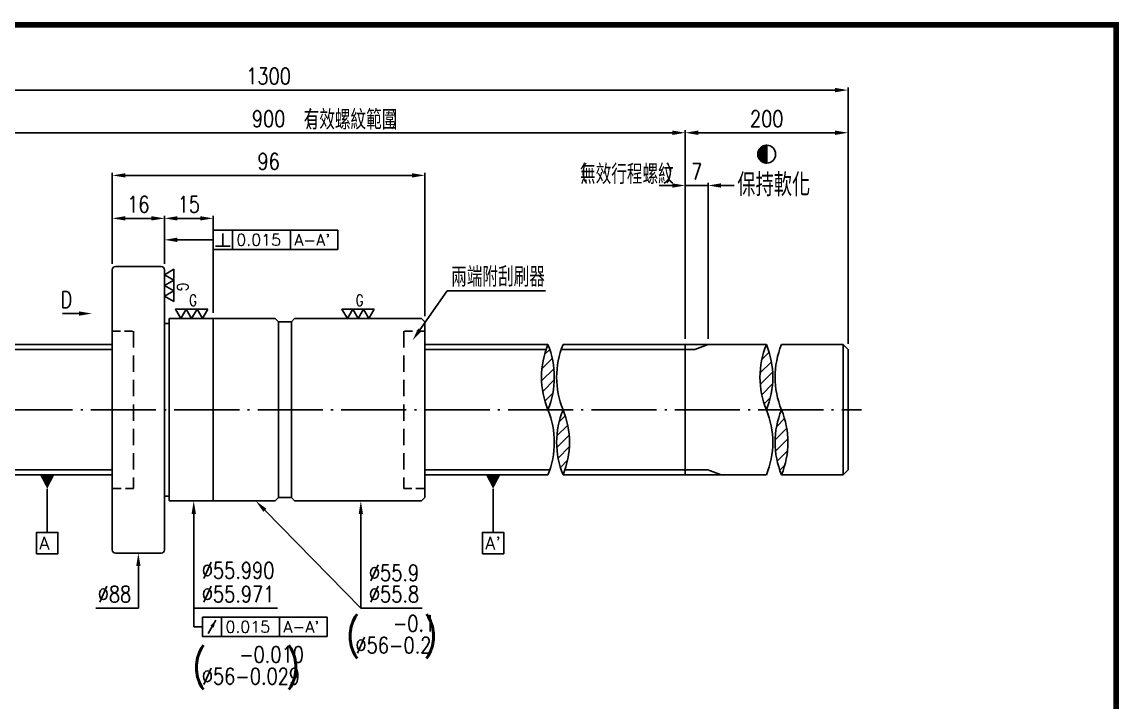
# Model space of a CAD drawing. Header units: millimetres. Extents: x 7456 to 7998, y -452 to -67.
# Drawn here: x 7661.5 to 7998.5, y -276.1 to -67.2 of the extents above; entities that cross this region are included whole.
import ezdxf
from ezdxf.enums import TextEntityAlignment as Align

# ---------------------------------------------------------------- set-up
doc = ezdxf.new("R2010")
doc.units = ezdxf.units.MM
doc.header["$LTSCALE"] = 10
doc.linetypes.add('C', pattern=[2.5625, 2, -0.25, 0.0625, -0.25])
doc.linetypes.add('H', pattern=[0.75, 0.5, -0.25])
doc.layers.get('0').update_dxf_attribs({"linetype": 'CONTINUOUS'})
doc.layers.get('DEFPOINTS').update_dxf_attribs({"linetype": 'CONTINUOUS'})
for name, color, linetype in [('04', 4, 'CONTINUOUS'), ('05', 5, 'H'), ('C', 1, 'C'), ('圖層2', 4, 'CONTINUOUS')]:
    doc.layers.add(name, color=color, linetype=linetype)
doc.layers.add('AM_5', color=3, linetype='CONTINUOUS', lineweight=25)
doc.layers.add('str', color=7, linetype='CONTINUOUS', lineweight=25)
doc.styles.add('ROMANC', font='romanc')
doc.styles.add('SIMPLEX', font='SIMPLEX.shx', dxfattribs={"width": 0.8, "bigfont": 'chineset.shx'})
doc.dimstyles.new('STANDARD$0', dxfattribs={"dimscale": 0, "dimtxt": 5, "dimasz": 4, "dimexe": 0.8, "dimexo": 1.8, "dimgap": 1.8, "dimtad": 1, "dimdec": 3, "dimdsep": 46, "dimtxsty": 'SIMPLEX', "dimcen": 0.09, "dimclrd": 6, "dimclre": 6, "dimclrt": 3, "dimadec": 1, "dimazin": 2, "dimtp": -0.1, "dimtm": 0.2, "dimtfac": 1, "dimtdec": 3, "dimtmove": 0, "dimatfit": 3, "dimfxl": 0, "dimtvp": 0.790698, "dimarcsym": 0})

# ---------------------------------------------------------------- blocks, each defined once
blk = doc.blocks.new('1')
at = {"layer": '04'}
h = blk.add_hatch(dxfattribs=at)
h.set_pattern_fill('ANSI31', color=256, scale=0.8, style=0)
h.set_pattern_definition([(45, (-7083.8263, 385.2022), (-1.7960512, 1.7960512), [])])
h.paths.add_polyline_path([(0, -20, 0.196884), (0, 0, 0.196884)])
h.paths.add_polyline_path([(4.64, -20, 0.196884), (4.64, -40, 0.196884)])
for centre, start, end in [((24.41, -10), 157.7237, 202.2763), ((-24.41, -10), 337.7237, 22.2763), ((29.05, -10), 157.7237, 202.2763), ((-24.41, -30), 337.7237, 22.2763), ((29.05, -30), 157.7237, 202.2763), ((-19.77, -30), 337.7237, 22.2763)]:
    blk.add_arc(centre, 26.38, start, end)
blk = doc.blocks.new('*D10')
at = {"layer": 'AM_5', "color": 6, "lineweight": -2}
for p, q in [((7559.25, -167.36), (7559.25, -87.31)), ((7915.25, -166.01), (7915.25, -87.31)), ((7563.25, -88.11), (7911.25, -88.11))]:
    blk.add_line(p, q, dxfattribs=at)
at = {"layer": 'AM_5', "color": 6}
for points in [[(7563.25, -87.44), (7563.25, -88.78), (7559.25, -88.11)], [(7911.25, -87.44), (7911.25, -88.78), (7915.25, -88.11)]]:
    blk.add_solid(points, dxfattribs=at)
at = {"layer": 'DEFPOINTS', "color": 0}
for p in [(7915.25, -88.11), (7915.25, -167.81), (7559.25, -169.16)]:
    blk.add_point(p, dxfattribs=at)
at = {"layer": 'AM_5', "color": 3, "insert": (7737.25, -83.81), "char_height": 5, "attachment_point": 5, "style": 'SIMPLEX'}
blk.add_mtext('1300', dxfattribs=at)
blk = doc.blocks.new('*D11')
at = {"layer": 'AM_5', "color": 6, "lineweight": -2}
for p, q in [((7865.25, -164.51), (7865.25, -100.41)), ((7915.25, -166.01), (7915.25, -100.41)), ((7911.25, -101.21), (7869.25, -101.21))]:
    blk.add_line(p, q, dxfattribs=at)
at = {"layer": 'AM_5', "color": 6}
for points in [[(7869.25, -100.54), (7869.25, -101.88), (7865.25, -101.21)], [(7911.25, -100.54), (7911.25, -101.88), (7915.25, -101.21)]]:
    blk.add_solid(points, dxfattribs=at)
at = {"layer": 'DEFPOINTS', "color": 0}
for p in [(7865.25, -101.21), (7865.25, -166.31), (7915.25, -167.81)]:
    blk.add_point(p, dxfattribs=at)
at = {"layer": 'AM_5', "color": 3, "insert": (7890.25, -96.91), "char_height": 5, "attachment_point": 5, "style": 'SIMPLEX'}
blk.add_mtext('200', dxfattribs=at)
blk = doc.blocks.new('*D12')
at = {"layer": 'AM_5', "color": 6, "lineweight": -2}
for p, q in [((7861.25, -117.41), (7857.25, -117.41)), ((7865.25, -164.51), (7865.25, -116.61)), ((7872.25, -117.41), (7865.25, -117.41)), ((7872.25, -164.51), (7872.25, -116.61)), ((7876.25, -117.41), (7880.25, -117.41))]:
    blk.add_line(p, q, dxfattribs=at)
at = {"layer": 'AM_5', "color": 6}
for points in [[(7861.25, -116.75), (7861.25, -118.08), (7865.25, -117.41)], [(7876.25, -116.75), (7876.25, -118.08), (7872.25, -117.41)]]:
    blk.add_solid(points, dxfattribs=at)
at = {"layer": 'DEFPOINTS', "color": 0}
for p in [(7865.25, -117.41), (7865.25, -166.31), (7872.25, -166.31)]:
    blk.add_point(p, dxfattribs=at)
at = {"layer": 'AM_5', "color": 3, "insert": (7868.75, -113.11), "char_height": 5, "attachment_point": 5, "style": 'SIMPLEX'}
blk.add_mtext('7', dxfattribs=at)
blk = doc.blocks.new('*D13')
at = {"layer": 'AM_5', "color": 6, "lineweight": -2}
for p, q in [((7609.25, -166.01), (7609.25, -100.41)), ((7865.25, -164.51), (7865.25, -100.41)), ((7861.25, -101.21), (7613.25, -101.21))]:
    blk.add_line(p, q, dxfattribs=at)
at = {"layer": 'AM_5', "color": 6}
for points in [[(7613.25, -100.54), (7613.25, -101.88), (7609.25, -101.21)], [(7861.25, -100.54), (7861.25, -101.88), (7865.25, -101.21)]]:
    blk.add_solid(points, dxfattribs=at)
at = {"layer": 'DEFPOINTS', "color": 0}
for p in [(7609.25, -101.21), (7609.25, -167.81), (7865.25, -166.31)]:
    blk.add_point(p, dxfattribs=at)
at = {"layer": 'AM_5', "color": 3, "insert": (7737.25, -96.91), "char_height": 5, "attachment_point": 5, "style": 'SIMPLEX'}
blk.add_mtext('900', dxfattribs=at)
blk = doc.blocks.new('*D14')
at = {"layer": 'AM_5', "color": 6, "lineweight": -2}
for p, q in [((7689.25, -141.51), (7689.25, -126.71)), ((7701.25, -127.51), (7693.25, -127.51)), ((7705.25, -141.51), (7705.25, -126.71))]:
    blk.add_line(p, q, dxfattribs=at)
at = {"layer": 'AM_5', "color": 6}
for points in [[(7693.25, -126.84), (7693.25, -128.17), (7689.25, -127.51)], [(7701.25, -126.84), (7701.25, -128.17), (7705.25, -127.51)]]:
    blk.add_solid(points, dxfattribs=at)
at = {"layer": 'DEFPOINTS', "color": 0}
for p in [(7689.25, -127.51), (7689.25, -143.31), (7705.25, -143.31)]:
    blk.add_point(p, dxfattribs=at)
at = {"layer": 'AM_5', "color": 3, "insert": (7697.25, -123.21), "char_height": 5, "attachment_point": 5, "style": 'SIMPLEX'}
blk.add_mtext('16', dxfattribs=at)
blk = doc.blocks.new('*D15')
at = {"layer": 'AM_5', "color": 6, "lineweight": -2}
for p, q in [((7705.25, -141.51), (7705.25, -126.71)), ((7709.25, -127.51), (7716.25, -127.51)), ((7720.25, -156.51), (7720.25, -126.71))]:
    blk.add_line(p, q, dxfattribs=at)
at = {"layer": 'AM_5', "color": 6}
for points in [[(7709.25, -126.84), (7709.25, -128.17), (7705.25, -127.51)], [(7716.25, -126.84), (7716.25, -128.17), (7720.25, -127.51)]]:
    blk.add_solid(points, dxfattribs=at)
at = {"layer": 'DEFPOINTS', "color": 0}
for p in [(7720.25, -127.51), (7705.25, -143.31), (7720.25, -158.31)]:
    blk.add_point(p, dxfattribs=at)
at = {"layer": 'AM_5', "color": 3, "insert": (7712.75, -123.21), "char_height": 5, "attachment_point": 5, "style": 'SIMPLEX'}
blk.add_mtext('15', dxfattribs=at)
blk = doc.blocks.new('*D16')
at = {"layer": 'AM_5', "color": 6, "lineweight": -2}
for p, q in [((7689.25, -141.51), (7689.25, -113.51)), ((7693.25, -114.31), (7781.25, -114.31)), ((7785.25, -157.51), (7785.25, -113.51))]:
    blk.add_line(p, q, dxfattribs=at)
at = {"layer": 'AM_5', "color": 6}
for points in [[(7693.25, -113.64), (7693.25, -114.98), (7689.25, -114.31)], [(7781.25, -113.64), (7781.25, -114.98), (7785.25, -114.31)]]:
    blk.add_solid(points, dxfattribs=at)
at = {"layer": 'DEFPOINTS', "color": 0}
for p in [(7785.25, -114.31), (7689.25, -143.31), (7785.25, -159.31)]:
    blk.add_point(p, dxfattribs=at)
at = {"layer": 'AM_5', "color": 3, "insert": (7737.25, -110.01), "char_height": 5, "attachment_point": 5, "style": 'SIMPLEX'}
blk.add_mtext('96', dxfattribs=at)
blk = doc.blocks.new('*X8')
at = {"color": 0}
for p, q in [((509.83, 88.6), (512.19, 88.6)), ((509.9, 88.65), (512.19, 88.65)), ((509.97, 88.7), (512.19, 88.7)), ((510.05, 88.75), (512.19, 88.75)), ((510.13, 88.8), (512.19, 88.8)), ((510.22, 88.85), (512.19, 88.85)), ((510.31, 88.9), (512.19, 88.9)), ((510.41, 88.95), (512.19, 88.95)), ((510.51, 89), (512.19, 89)), ((510.62, 89.05), (512.19, 89.05)), ((510.75, 89.1), (512.19, 89.1)), ((510.89, 89.15), (512.19, 89.15)), ((511.04, 89.2), (512.19, 89.2)), ((511.22, 89.25), (512.19, 89.25)), ((511.45, 89.3), (512.19, 89.3)), ((511.81, 89.35), (512.19, 89.35)), ((508.19, 85.6), (512.19, 85.6)), ((508.19, 85.55), (512.19, 85.55)), ((508.19, 85.5), (512.19, 85.5)), ((508.19, 85.45), (512.19, 85.45)), ((508.19, 85.4), (512.19, 85.4)), ((508.19, 85.35), (512.19, 85.35)), ((508.19, 85.3), (512.19, 85.3)), ((508.19, 85.25), (512.19, 85.25)), ((508.19, 85.2), (512.19, 85.2)), ((508.19, 85.15), (512.19, 85.15)), ((508.2, 85.7), (512.19, 85.7)), ((508.2, 85.65), (512.19, 85.65)), ((508.2, 85.1), (512.19, 85.1)), ((508.2, 85.05), (512.19, 85.05)), ((508.2, 85), (512.19, 85)), ((508.21, 85.8), (512.19, 85.8)), ((508.21, 85.75), (512.19, 85.75)), ((508.21, 84.95), (512.19, 84.95)), ((508.21, 84.9), (512.19, 84.9)), ((508.22, 85.9), (512.19, 85.9)), ((508.22, 85.85), (512.19, 85.85)), ((508.22, 84.85), (512.19, 84.85)), ((508.23, 85.95), (512.19, 85.95)), ((508.23, 84.8), (512.19, 84.8)), ((508.23, 84.75), (512.19, 84.75)), ((508.24, 86), (512.19, 86)), ((508.24, 84.7), (512.19, 84.7)), ((508.25, 86.1), (512.19, 86.1)), ((508.25, 86.05), (512.19, 86.05)), ((508.25, 84.65), (512.19, 84.65)), ((508.26, 86.15), (512.19, 86.15)), ((508.26, 84.6), (512.19, 84.6)), ((508.27, 86.2), (512.19, 86.2)), ((508.27, 84.55), (512.19, 84.55)), ((508.28, 84.5), (512.19, 84.5)), ((508.29, 86.25), (512.19, 86.25)), ((508.29, 84.45), (512.19, 84.45)), ((508.3, 86.3), (512.19, 86.3)), ((508.31, 86.35), (512.19, 86.35)), ((508.31, 84.4), (512.19, 84.4)), ((508.32, 86.4), (512.19, 86.4)), ((508.32, 84.35), (512.19, 84.35)), ((508.33, 84.3), (512.19, 84.3)), ((508.34, 86.45), (512.19, 86.45)), ((508.35, 86.5), (512.19, 86.5)), ((508.35, 84.25), (512.19, 84.25)), ((508.36, 84.2), (512.19, 84.2)), ((508.37, 86.55), (512.19, 86.55)), ((508.38, 86.6), (512.19, 86.6)), ((508.38, 84.15), (512.19, 84.15)), ((508.39, 84.1), (512.19, 84.1)), ((508.4, 86.65), (512.19, 86.65)), ((508.41, 84.05), (512.19, 84.05)), ((508.42, 86.7), (512.19, 86.7)), ((508.43, 86.75), (512.19, 86.75)), ((508.43, 84), (512.19, 84)), ((508.45, 86.8), (512.19, 86.8)), ((508.45, 83.95), (512.19, 83.95)), ((508.47, 86.85), (512.19, 86.85)), ((508.47, 83.9), (512.19, 83.9)), ((508.49, 86.9), (512.19, 86.9)), ((508.49, 83.85), (512.19, 83.85)), ((508.51, 86.95), (512.19, 86.95)), ((508.51, 83.8), (512.19, 83.8)), ((508.53, 83.75), (512.19, 83.75)), ((508.54, 87), (512.19, 87)), ((508.55, 83.7), (512.19, 83.7)), ((508.56, 87.05), (512.19, 87.05)), ((508.57, 83.65), (512.19, 83.65)), ((508.58, 87.1), (512.19, 87.1)), ((508.61, 87.15), (512.19, 87.15)), ((508.63, 87.2), (512.19, 87.2)), ((508.66, 87.25), (512.19, 87.25)), ((508.68, 87.3), (512.19, 87.3)), ((508.71, 87.35), (512.19, 87.35)), ((508.74, 87.4), (512.19, 87.4)), ((508.77, 87.45), (512.19, 87.45)), ((508.8, 87.5), (512.19, 87.5)), ((508.83, 87.55), (512.19, 87.55)), ((508.87, 87.6), (512.19, 87.6)), ((508.9, 87.65), (512.19, 87.65)), ((508.94, 87.7), (512.19, 87.7)), ((508.97, 87.75), (512.19, 87.75)), ((509.01, 87.8), (512.19, 87.8)), ((509.05, 87.85), (512.19, 87.85)), ((509.09, 87.9), (512.19, 87.9)), ((509.13, 87.95), (512.19, 87.95)), ((509.18, 88), (512.19, 88)), ((509.22, 88.05), (512.19, 88.05)), ((509.27, 88.1), (512.19, 88.1)), ((509.31, 88.15), (512.19, 88.15)), ((509.36, 88.2), (512.19, 88.2)), ((509.41, 88.25), (512.19, 88.25)), ((509.47, 88.3), (512.19, 88.3)), ((509.52, 88.35), (512.19, 88.35)), ((509.58, 88.4), (512.19, 88.4)), ((509.64, 88.45), (512.19, 88.45)), ((509.7, 88.5), (512.19, 88.5)), ((509.76, 88.55), (512.19, 88.55)), ((508.6, 83.6), (512.19, 83.6)), ((508.62, 83.55), (512.19, 83.55)), ((508.65, 83.5), (512.19, 83.5)), ((508.68, 83.45), (512.19, 83.45)), ((508.7, 83.4), (512.19, 83.4)), ((508.73, 83.35), (512.19, 83.35)), ((508.76, 83.3), (512.19, 83.3)), ((508.79, 83.25), (512.19, 83.25)), ((508.83, 83.2), (512.19, 83.2)), ((508.86, 83.15), (512.19, 83.15)), ((508.89, 83.1), (512.19, 83.1)), ((508.93, 83.05), (512.19, 83.05)), ((508.96, 83), (512.19, 83)), ((509, 82.95), (512.19, 82.95)), ((509.04, 82.9), (512.19, 82.9)), ((509.08, 82.85), (512.19, 82.85)), ((509.12, 82.8), (512.19, 82.8)), ((509.16, 82.75), (512.19, 82.75)), ((509.21, 82.7), (512.19, 82.7)), ((509.25, 82.65), (512.19, 82.65)), ((509.3, 82.6), (512.19, 82.6)), ((509.35, 82.55), (512.19, 82.55)), ((509.4, 82.5), (512.19, 82.5)), ((509.45, 82.45), (512.19, 82.45)), ((509.5, 82.4), (512.19, 82.4)), ((509.56, 82.35), (512.19, 82.35)), ((509.62, 82.3), (512.19, 82.3)), ((509.68, 82.25), (512.19, 82.25)), ((509.74, 82.2), (512.19, 82.2)), ((509.81, 82.15), (512.19, 82.15)), ((509.88, 82.1), (512.19, 82.1)), ((509.95, 82.05), (512.19, 82.05)), ((510.03, 82), (512.19, 82)), ((510.11, 81.95), (512.19, 81.95)), ((510.19, 81.9), (512.19, 81.9)), ((510.28, 81.85), (512.19, 81.85)), ((510.38, 81.8), (512.19, 81.8)), ((510.48, 81.75), (512.19, 81.75)), ((510.59, 81.7), (512.19, 81.7)), ((510.71, 81.65), (512.19, 81.65)), ((510.84, 81.6), (512.19, 81.6)), ((510.99, 81.55), (512.19, 81.55)), ((511.17, 81.5), (512.19, 81.5)), ((511.38, 81.45), (512.19, 81.45)), ((511.68, 81.4), (512.19, 81.4))]:
    blk.add_line(p, q, dxfattribs=at)

msp = doc.modelspace()

# ---------------------------------------------------------------- linework, layer by layer
at = {"color": 3}
msp.add_line((7890.2507, -110.5422), (7890.2507, -105.0631), dxfattribs=at)
at = {"color": 4}
for p, q in [((7726.1765, -131.1432), (7743.9538, -131.1432)), ((7743.9538, -131.1432), (7758.5402, -131.1432)), ((7743.9538, -131.1432), (7743.9538, -137.069)), ((7743.9538, -137.069), (7743.9538, -131.1432)), ((7758.5402, -131.1432), (7758.5402, -137.069)), ((7723.2136, -132.2065), (7723.2136, -136.06)), ((7720.9915, -136.06), (7725.4358, -136.06)), ((7743.9538, -137.069), (7726.1765, -137.069)), ((7758.5402, -137.069), (7743.9538, -137.069)), ((7718.6802, -255.0269), (7721.0505, -250.9215)), ((7722.8283, -250.0113), (7740.6055, -250.0113)), ((7740.6055, -250.0113), (7755.192, -250.0113)), ((7740.6055, -250.0113), (7740.6055, -255.9371)), ((7740.6055, -255.9371), (7740.6055, -250.0113)), ((7755.192, -250.0113), (7755.192, -255.9371)), ((7740.6055, -255.9371), (7722.8283, -255.9371)), ((7755.192, -255.9371), (7740.6055, -255.9371))]:
    msp.add_line(p, q, dxfattribs=at)
at = {"color": 6}
for p, q in [((7709.2507, -134.1061), (7720.2507, -134.1061)), ((7783.7341, -161.7342), (7792.0682, -149.8058)), ((7792.0682, -149.8058), (7822.2854, -149.8058)), ((7678.9748, -156.7527), (7673.9929, -156.7527)), ((7714.2656, -218.3061), (7714.2656, -247.2524)), ((7736.102, -217.1631), (7765.5872, -247.2524)), ((7765.5872, -218.3061), (7765.5872, -247.2524)), ((7697.2507, -234.3061), (7697.2507, -247.2524)), ((7697.2507, -247.2524), (7684.2305, -247.2524)), ((7714.2656, -247.2524), (7740.013, -247.2524)), ((7714.2656, -247.2524), (7714.2656, -252.9742)), ((7765.5872, -247.2524), (7784.4466, -247.2524)), ((7714.2656, -252.9742), (7716.9025, -252.9742))]:
    msp.add_line(p, q, dxfattribs=at)
for p, q in [((7689.2507, -143.3061), (7689.2507, -229.3061)), ((7704.2507, -142.3061), (7690.2507, -142.3061)), ((7705.2507, -229.3061), (7705.2507, -143.3061)), ((7706.7507, -158.3061), (7739.2507, -158.3061)), ((7706.7507, -214.3061), (7706.7507, -158.3061)), ((7720.2507, -214.3061), (7720.2507, -158.3061)), ((7739.2507, -158.3061), (7740.2507, -159.3061)), ((7745.2507, -158.3061), (7744.2507, -159.3061)), ((7745.2507, -158.3061), (7784.2507, -158.3061)), ((7784.2507, -158.3061), (7785.2507, -159.3061)), ((7705.2507, -159.8061), (7706.7507, -159.8061)), ((7740.2507, -159.3061), (7740.2507, -213.3061)), ((7740.2507, -159.3061), (7744.2507, -159.3061)), ((7744.2507, -213.3061), (7744.2507, -159.3061)), ((7785.2507, -159.3061), (7785.2507, -213.3061)), ((7610.7507, -166.3061), (7689.2507, -166.3061)), ((7785.2507, -166.3061), (7823.046, -166.3061)), ((7827.6842, -166.3061), (7890.1509, -166.3061)), ((7865.2507, -166.3061), (7865.2507, -206.3061)), ((7894.7891, -166.3061), (7913.7507, -166.3061)), ((7913.7507, -166.3061), (7913.7507, -206.3061)), ((7913.7507, -166.3061), (7915.2507, -167.8061)), ((7915.2507, -167.8061), (7915.2507, -204.8061)), ((7913.7507, -206.3061), (7915.2507, -204.8061)), ((7610.7507, -206.3061), (7689.2507, -206.3061)), ((7785.2507, -206.3061), (7823.046, -206.3061)), ((7827.6842, -206.3061), (7890.1509, -206.3061)), ((7894.7891, -206.3061), (7913.7507, -206.3061)), ((7706.7507, -212.8061), (7705.2507, -212.8061)), ((7739.2507, -214.3061), (7706.7507, -214.3061)), ((7740.2507, -213.3061), (7739.2507, -214.3061)), ((7740.2507, -213.3061), (7744.2507, -213.3061)), ((7745.2507, -214.3061), (7744.2507, -213.3061)), ((7784.2507, -214.3061), (7745.2507, -214.3061)), ((7785.2507, -213.3061), (7784.2507, -214.3061)), ((7690.2507, -230.3061), (7704.2507, -230.3061))]:
    msp.add_line(p, q)
at = {"color": 4}
for points in [[(7720.2507, -131.1432), (7720.2507, -137.069), (7726.1765, -137.069), (7726.1765, -131.1432)], [(7716.9025, -250.0113), (7716.9025, -255.9371), (7722.8283, -255.9371), (7722.8283, -250.0113)]]:
    msp.add_lwpolyline(points, close=True, dxfattribs=at)
at = {"color": 3}
for points in [[(7708.1145, -146.4635), (7708.1145, -143.1568), (7705.2507, -144.8101)], [(7708.1145, -149.7702), (7708.1145, -146.4635), (7705.2507, -148.1169)], [(7708.1145, -153.077), (7708.1145, -149.7702), (7705.2507, -151.4236)], [(7711.9648, -155.4424), (7708.6581, -155.4424), (7710.3115, -158.3061)], [(7715.2716, -155.4424), (7711.9648, -155.4424), (7713.6182, -158.3061)], [(7718.5783, -155.4424), (7715.2716, -155.4424), (7716.925, -158.3061)], [(7763.0974, -155.4424), (7759.7906, -155.4424), (7761.444, -158.3061)], [(7766.4041, -155.4424), (7763.0974, -155.4424), (7764.7507, -158.3061)], [(7769.7109, -155.4424), (7766.4041, -155.4424), (7768.0575, -158.3061)]]:
    msp.add_lwpolyline(points, close=True, dxfattribs=at)
at = {"color": 4}
msp.add_lwpolyline([(7721.0505, -250.9215, 0, 1.1852, 0), (7719.8654, -252.9742, 1.1852, 1.1852, 0)], format="xyseb", dxfattribs=at)
at = {"color": 3}
msp.add_circle((7890.2507, -107.8026), 2.7395, dxfattribs=at)
for centre, start, end in [((7690.2507, -143.3061), 90, 180), ((7704.2507, -143.3061), 0, 90), ((7690.2507, -229.3061), 180, 270), ((7704.2507, -229.3061), 270, 0)]:
    msp.add_arc(centre, 1, start, end)
at = {"color": 6}
for points in [[(7709.2507, -134.7728), (7709.2507, -133.4394), (7705.2507, -134.1061)], [(7678.9748, -156.086), (7678.9748, -157.4194), (7682.9748, -156.7527)], [(7784.2806, -162.1161), (7783.1876, -161.3524), (7781.4432, -165.0132)], [(7713.5989, -218.3061), (7714.9322, -218.3061), (7714.2656, -214.3061)], [(7735.6258, -217.6297), (7736.5781, -216.6965), (7733.3024, -214.3061)], [(7764.9205, -218.3061), (7766.2539, -218.3061), (7765.5872, -214.3061)], [(7696.5841, -234.3061), (7697.9174, -234.3061), (7697.2507, -230.3061)]]:
    msp.add_solid(points, dxfattribs=at)
at = {"layer": '04'}
for p, q in [((7689.2507, -167.8061), (7609.2507, -167.8061)), ((7822.4841, -167.8061), (7785.2507, -167.8061)), ((7868.1295, -167.8061), (7827.1223, -167.8061)), ((7868.1295, -167.8061), (7872.2507, -166.3061)), ((7689.2507, -204.8061), (7609.2507, -204.8061)), ((7823.608, -204.8061), (7785.2507, -204.8061)), ((7872.1295, -204.8061), (7828.2462, -204.8061)), ((7872.1295, -204.8061), (7876.2507, -206.3061))]:
    msp.add_line(p, q, dxfattribs=at)
at = {"layer": '05', "ltscale": 0.5}
for p, q in [((7689.2507, -162.1561), (7695.7507, -162.1561)), ((7785.2507, -162.1561), (7778.7507, -162.1561)), ((7695.7507, -210.4561), (7689.2507, -210.4561)), ((7778.7507, -210.4561), (7785.2507, -210.4561))]:
    msp.add_line(p, q, dxfattribs=at)
at = {"layer": '05'}
for p, q in [((7695.7507, -162.1561), (7695.7507, -210.4561)), ((7778.7507, -162.1561), (7778.7507, -210.4561))]:
    msp.add_line(p, q, dxfattribs=at)
at = {"layer": 'C'}
msp.add_line((7554.5369, -186.3061), (7919.3314, -186.3061), dxfattribs=at)
at = {"layer": 'str', "const_width": 1.7994}
msp.add_lwpolyline([(7456.415, -450.7468), (7997.5735, -450.7468), (7997.5735, -68.0704), (7456.415, -68.0704)], close=True, dxfattribs=at)
msp.add_lwpolyline([(7456.415, -450.7468), (7997.5735, -450.7468), (7997.5735, -68.0704), (7456.415, -68.0704)], close=True, dxfattribs=at)
at = {"layer": '圖層2'}
for p, q in [((7669.2507, -223.9873), (7669.2507, -210.5619)), ((7806.2214, -223.9873), (7806.2214, -210.5619))]:
    msp.add_line(p, q, dxfattribs=at)
for points in [[(7669.2507, -210.5619, 0, 4.4749, 0), (7669.2507, -206.3061, 4.4749, 4.4749, 0)], [(7806.2214, -210.5619, 0, 4.4749, 0), (7806.2214, -206.3061, 4.4749, 4.4749, 0)]]:
    msp.add_lwpolyline(points, format="xyseb", dxfattribs=at)
for points in [[(7665.9692, -230.5505), (7665.9692, -223.9873), (7672.5323, -223.9873), (7672.5323, -230.5505)], [(7802.9399, -230.5505), (7802.9399, -223.9873), (7809.503, -223.9873), (7809.503, -230.5505)]]:
    msp.add_lwpolyline(points, close=True, dxfattribs=at)

# ---------------------------------------------------------------- block references
at = {"color": 3, "xscale": 0.6848836105500027, "yscale": 0.6848836105500027, "zscale": 0.6848836105500027}
msp.add_blockref('*X8', (7539.4624, -166.2695), dxfattribs=at)
for p in [(7823.046, -166.3061), (7890.1509, -166.3061)]:
    msp.add_blockref('1', p)

# ---------------------------------------------------------------- texts
at = {"style": 'SIMPLEX', "width": 0.8}
for s, height, p in [('有效螺紋範圍', 6, (7762.423, -96.9002)), ('(          )', 4, (7762.7261, -96.982)), ('無效行程螺紋', 6, (7847.3038, -113.6244)), ('(          )', 4, (7847.1911, -113.5577))]:
    msp.add_text(s, height=height, dxfattribs=at).set_placement(p, align=Align.MIDDLE)
at = {"color": 2, "style": 'SIMPLEX', "width": 0.8}
msp.add_text('保持軟化', height=7, dxfattribs=at).set_placement((7892.4163, -116.8514), align=Align.MIDDLE)
at = {"color": 3, "style": 'SIMPLEX', "width": 0.8}
msp.add_text('兩端附刮刷器', height=6, dxfattribs=at).set_placement((7793.3344, -148.4899))
msp.add_text('G', height=3.4487, rotation=270, dxfattribs=at).set_placement((7710.881, -147.3187), align=Align.MIDDLE_LEFT)
for p in [(7712.82, -152.6759), (7763.9525, -152.6759)]:
    msp.add_text('G', height=3.4487, dxfattribs=at).set_placement(p, align=Align.MIDDLE_LEFT)
at = {"color": 3, "style": 'SIMPLEX'}
for s, insert, char_height, attachment_point in [('D', (7676.9618, -154.9527), 5, 9), ('%%C55.990', (7716.7391, -238.168), 5, 7), ('%%C55.9', (7768.0607, -238.9028), 5, 7), ('%%C88', (7695.0528, -245.4524), 5, 9), ('%%C55.971', (7716.7391, -245.4524), 5, 7), ('%%C55.8', (7768.0607, -245.4524), 5, 7), ('(    )', (7761.0465, -262.6879), 8.91372, 7), ('-0.1', (7775.3935, -254.4309), 5, 7), ('(     )', (7713.8533, -272.2487), 8.91372, 7), ('-0.010', (7728.2003, -263.9917), 5, 7), ('%%C56-0.2', (7763.9322, -261.12), 5, 7), ('%%c56-0.029', (7716.7391, -270.6808), 5, 7)]:
    msp.add_mtext(s, dxfattribs=dict(at, insert=insert, char_height=char_height, attachment_point=attachment_point))
at = {"color": 4, "style": 'ROMANC'}
for tag, p, s, height in [('0.015', (7727.3498, -135.886), '0.00', 3.55545), ("A-A'", (7745.1626, -135.886), 'A', 3.5555), ('0.015', (7724.0016, -254.7541), '0.00', 3.55545), ("A-A'", (7741.8144, -254.7541), 'A', 3.5555)]:
    msp.add_attdef(tag, p, s, height=height, dxfattribs=at)
at = {"layer": '圖層2', "style": 'ROMANC'}
for tag, p in [('A', (7666.8459, -229.2402)), ("A'", (7803.8166, -229.2402))]:
    msp.add_attdef(tag, p, 'A', height=3.9379, dxfattribs=at)

# ---------------------------------------------------------------- dimensions: what is measured, and where the dimension line sits
at = {"layer": 'AM_5'}
for base, p1, p2, text, override, picture, middle in [((7915.2507, -88.109), (7559.2507, -169.1561), (7915.2507, -167.8061), '1300', {"dimscale": 1, "dimadec": 3, "dimarcsym": 1}, '*D10', (7737.2507, -83.809)), ((7609.2507, -101.209), (7865.2507, -166.3061), (7609.2507, -167.8061), '900', {"dimscale": 1, "dimrnd": 0, "dimadec": 3, "dimtmove": 0, "dimarcsym": 1}, '*D13', (7737.2507, -96.909)), ((7865.2507, -101.209), (7915.2507, -167.8061), (7865.2507, -166.3061), '200', {"dimscale": 1, "dimrnd": 0, "dimadec": 3, "dimtmove": 0, "dimarcsym": 1}, '*D11', (7890.2507, -96.909))]:
    dim = msp.add_linear_dim(base=base, p1=p1, p2=p2, text=text, dimstyle='STANDARD$0', override=override, dxfattribs=at)
    dim.commit()
    dim.dimension.update_dxf_attribs({"geometry": picture, "text_midpoint": middle})
for base, p1, p2, picture, middle in [((7785.2507, -114.309), (7689.2507, -143.3061), (7785.2507, -159.3061), '*D16', (7737.2507, -110.009)), ((7865.2507, -117.4119), (7872.2507, -166.3061), (7865.2507, -166.3061), '*D12', (7868.7507, -113.1119)), ((7689.2507, -127.5061), (7705.2507, -143.3061), (7689.2507, -143.3061), '*D14', (7697.2507, -123.2061)), ((7720.2507, -127.5061), (7705.2507, -143.3061), (7720.2507, -158.3061), '*D15', (7712.7507, -123.2061))]:
    dim = msp.add_linear_dim(base=base, p1=p1, p2=p2, dimstyle='STANDARD$0', override={"dimscale": 1, "dimrnd": 0, "dimadec": 3, "dimtmove": 0, "dimarcsym": 1}, dxfattribs=at)
    dim.commit()
    dim.dimension.update_dxf_attribs({"geometry": picture, "text_midpoint": middle})

doc.saveas('drawing.dxf')
